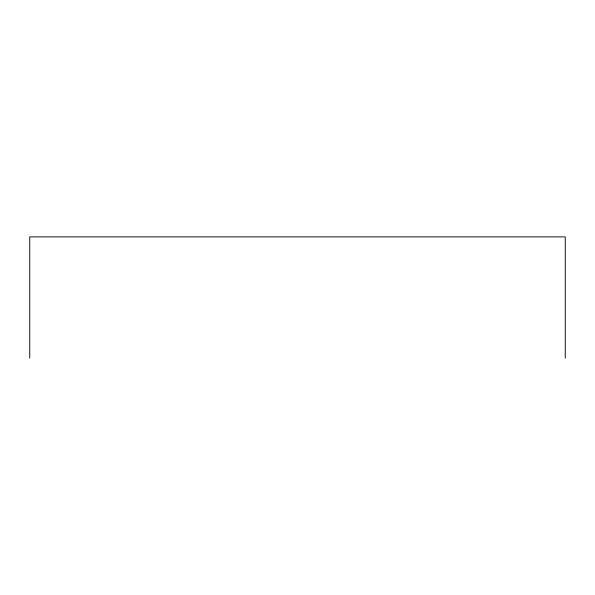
<?xml version="1.0" encoding="UTF-8"?>
<svg xmlns="http://www.w3.org/2000/svg" width="595" height="595" viewBox="0 0 595 595"><rect width="100%" height="100%" fill="white"/><g stroke="black" fill="none" stroke-linecap="round" stroke-linejoin="round"><path stroke-width="0.89" d="M565.25 358.101L565.25 236.899L29.75 236.899L29.75 358.101"/></g></svg>
